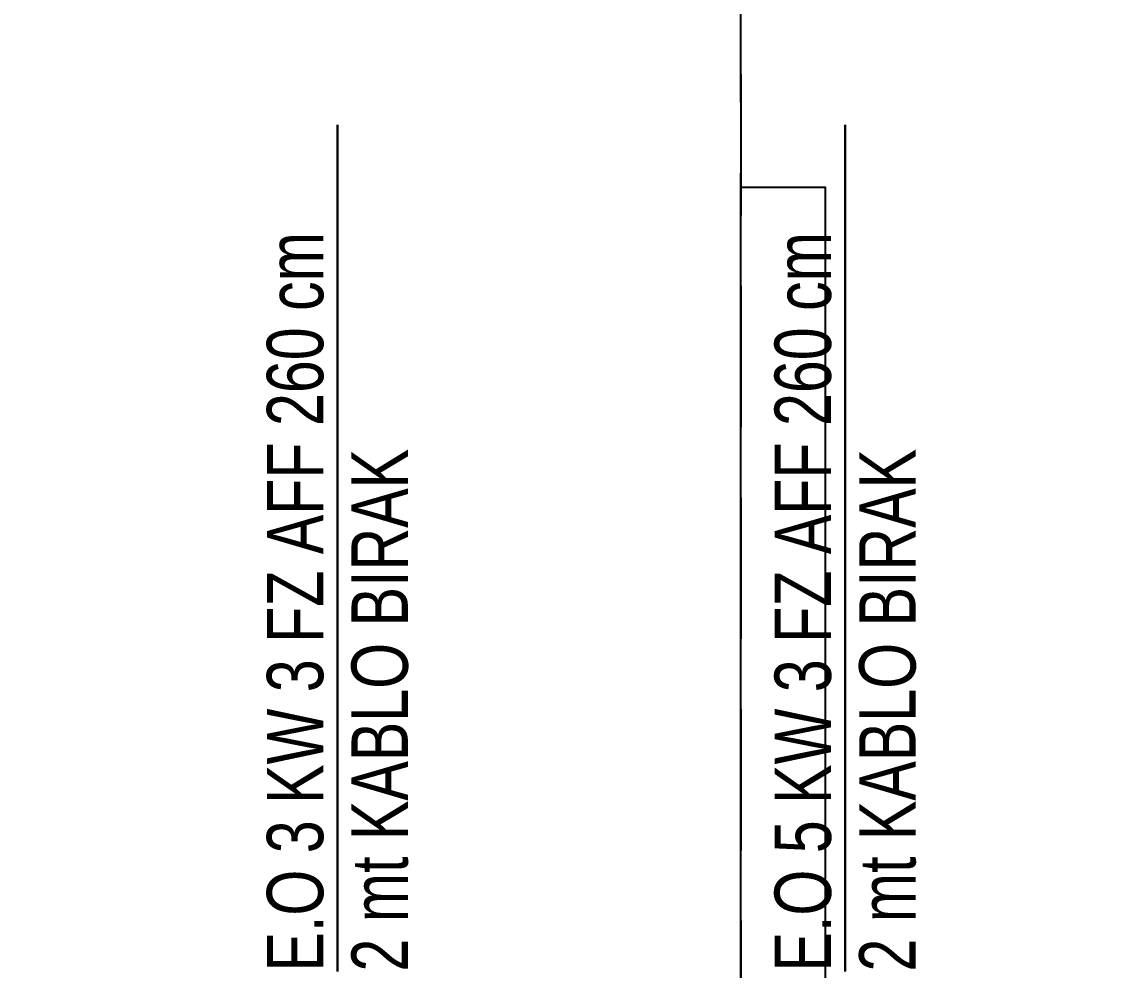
# Model space of a CAD drawing. Extents: x -5598 to 26293, y -3808 to 13850.
# Drawn here: x -737.4 to -542.9, y 6996.3 to 7164.3 of the extents above; entities that cross this region are included whole.
import ezdxf

# ---------------------------------------------------------------- set-up
doc = ezdxf.new("R2010")
doc.units = 0
doc.header["$LTSCALE"] = 100
doc.header["$MEASUREMENT"] = 0
doc.linetypes.add('( Hidden )', pattern=[0.375, 0.25, -0.125])
doc.linetypes.add('HIDDEN', pattern=[0.375, 0.25, -0.125])
for name, color, linetype in [('IZ', 7, 'Continuous'), ('KOLON', 7, 'Continuous'), ('OLCU DIS', 7, 'Continuous'), ('TEFRIS', 7, 'Continuous')]:
    doc.layers.add(name, color=color, linetype=linetype)
doc.layers.add('MAKPA ELEKTRIK', color=7, linetype='Continuous', lineweight=30, true_color=0x93039a)
doc.styles.add('MAKPA TESISAT', font='arial.ttf', dxfattribs={"height": 10})
doc.styles.add('olcu', font='romans.shx', dxfattribs={"width": 0.5})
doc.dimstyles.new('1-200', dxfattribs={"dimtxt": 40, "dimasz": 2, "dimexe": 0, "dimexo": 0, "dimgap": 10, "dimtad": 1, "dimdec": 4, "dimrnd": 0.1, "dimzin": 9, "dimdsep": 46, "dimtxsty": 'olcu', "dimblk1": 'SOL', "dimblk2": 'SAG', "dimsah": 1, "dimcen": 0, "dimse1": 1, "dimse2": 1, "dimclre": 13, "dimadec": 0, "dimazin": 0, "dimtfac": 1, "dimtdec": 4, "dimtix": 1, "dimtmove": 2, "dimatfit": 2, "dimldrblk": 'SOL', "dimfxl": 0, "dimtolj": 1, "dimarcsym": 0})

# ---------------------------------------------------------------- blocks, each defined once
blk = doc.blocks.new('TASIYICI SISTEM (1.BODRUM KAT)')
at = {"layer": 'IZ', "color": 8, "linetype": '( Hidden )'}
blk.add_lwpolyline([(-5890, -10120), (-6490, -10120), (-6490, -4715), (-6490, -60), (-6090, -60), (-6090, -5485), (-6220, -5485), (-6220, -6445), (-6090, -6445), (-6090, -7605), (-5990, -7605), (-5990, -7750), (-5890, -7750)], close=True, dxfattribs=at)
at = {"layer": 'IZ', "color": 8, "linetype": 'HIDDEN'}
blk.add_lwpolyline([(-7810, -4715), (-6490, -4715), (-6490, -10120), (-7810, -10120)], close=True, dxfattribs=at)
blk = doc.blocks.new('SOL')
at = {"color": 0}
for p, q in [((0, 30), (0, -6.962)), ((7.582, 0), (-6.967, 0))]:
    blk.add_line(p, q, dxfattribs=at)
blk.add_circle((0, 0), 3, dxfattribs=at)
blk = doc.blocks.new('SAG')
at = {"color": 0}
for p, q in [((0, -30), (0, 6.962)), ((7.582, 0), (-6.967, 0))]:
    blk.add_line(p, q, dxfattribs=at)
blk.add_circle((0, 0), 3, dxfattribs=at)
blk = doc.blocks.new('*D332')
at = {"layer": 'OLCU DIS', "color": 0, "lineweight": -2, "transparency": 16777216}
blk.add_line((21268, -935), (-2968, -935), dxfattribs=at)
at = {"layer": 'OLCU DIS', "color": 0, "lineweight": -2, "transparency": 16777216, "xscale": 2, "yscale": 2, "zscale": 2, "rotation": 180}
blk.add_blockref('SAG', (-2970, -935), dxfattribs=at)
at = {"layer": 'OLCU DIS', "color": 0, "lineweight": -2, "transparency": 16777216, "xscale": 2, "yscale": 2, "zscale": 2}
blk.add_blockref('SOL', (21270, -935), dxfattribs=at)
at = {"layer": 'OLCU DIS', "color": 0, "transparency": 16777216, "insert": (9295.64, -905), "char_height": 40, "attachment_point": 5, "style": 'olcu'}
blk.add_mtext('\\A1;24240', dxfattribs=at)

msp = doc.modelspace()

# ---------------------------------------------------------------- linework, layer by layer
at = {"layer": 'MAKPA ELEKTRIK'}
for p, q in [((-681.5, 6996.04305), (-681.5, 7146.04305)), ((-591.5, 6996.04305), (-591.5, 7146.04305))]:
    msp.add_line(p, q, dxfattribs=at)
at = {"layer": 'TEFRIS', "color": 11}
msp.add_lwpolyline([(-610, 6905.00004), (-610, 7135), (-595, 7135), (-595, 6905.00004), (-610, 6905.00004)], dxfattribs=at)

# ---------------------------------------------------------------- block references
at = {"layer": 'KOLON'}
msp.add_blockref('TASIYICI SISTEM (1.BODRUM KAT)', (5880, 12320), dxfattribs=at)

# ---------------------------------------------------------------- texts
at = {"layer": 'MAKPA ELEKTRIK', "style": 'MAKPA TESISAT', "width": 0.75}
for s, p in [('E.O 3 KW 3 FZ AFF 260 cm', (-684, 6996.04305)), ('E.O 5 KW 3 FZ AFF 260 cm', (-594, 6996.04305)), ('2 mt KABLO BIRAK', (-669, 6996.04305)), ('2 mt KABLO BIRAK', (-579, 6996.04305))]:
    msp.add_text(s, height=10.00188, rotation=90, dxfattribs=at).set_placement(p)

# ---------------------------------------------------------------- dimensions: what is measured, and where the dimension line sits
at = {"layer": 'OLCU DIS', "color": 7}
dim = msp.add_linear_dim(base=(-2970, -935), p1=(21270, -635), p2=(-2970, 7535), dimstyle='1-200', dxfattribs=at)
dim.commit()
dim.dimension.update_dxf_attribs({"geometry": '*D332', "text_midpoint": (9295.63768, -905), "dimtype": 160})

doc.saveas('drawing.dxf')
